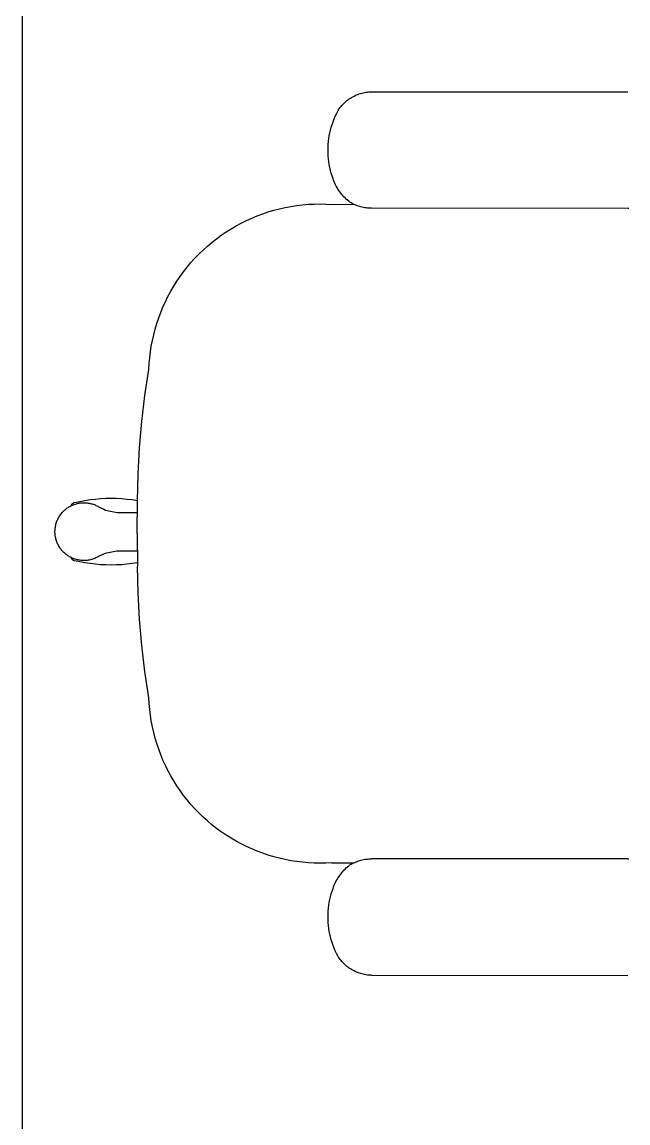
# Model space of a CAD drawing. Header units: inches. Extents: x 4 to 2210, y 3 to 2073.
# Drawn here: x 1454.03 to 1469.21, y 1923.79 to 1951.37 of the extents above; entities that cross this region are included whole.
import ezdxf

# ---------------------------------------------------------------- set-up
doc = ezdxf.new("R2010")
doc.units = ezdxf.units.IN
doc.header["$MEASUREMENT"] = 0
doc.layers.add('Planon_construction', color=253, linetype='Continuous')

# ---------------------------------------------------------------- blocks, each defined once
blk = doc.blocks.new('8 person table')
at = {"layer": 'Planon_construction'}
for p, q in [((484.43, 1126.14, 0), (484.43, -1253.08, 0)), ((646.7, 463.36, 0), (647.24, 463.8, 0)), ((647.24, 463.8, 0), (647.79, 464.23, 0)), ((647.79, 464.23, 0), (648.36, 464.64, 0)), ((648.36, 464.64, 0), (648.95, 465.03, 0)), ((648.95, 465.03, 0), (649.54, 465.4, 0)), ((649.54, 465.4, 0), (650.15, 465.75, 0)), ((650.15, 465.75, 0), (650.77, 466.07, 0)), ((650.77, 466.07, 0), (651.4, 466.38, 0)), ((651.4, 466.38, 0), (652.04, 466.66, 0)), ((652.04, 466.66, 0), (652.69, 466.92, 0)), ((652.69, 466.92, 0), (653.35, 467.16, 0)), ((653.35, 467.16, 0), (654.02, 467.38, 0)), ((654.02, 467.38, 0), (654.7, 467.57, 0)), ((654.7, 467.57, 0), (655.38, 467.74, 0)), ((655.38, 467.74, 0), (656.06, 467.88, 0)), ((656.06, 467.88, 0), (656.75, 468.01, 0)), ((656.75, 468.01, 0), (657.45, 468.1, 0)), ((657.45, 468.1, 0), (658.14, 468.18, 0)), ((658.14, 468.18, 0), (658.84, 468.23, 0)), ((658.84, 468.23, 0), (659.54, 468.25, 0)), ((659.54, 468.25, 0), (788.01, 468.3, 0)), ((641.97, 457.27, 0), (642.63, 458.57, 0)), ((642.63, 458.57, 0), (643, 459.16, 0)), ((643, 459.16, 0), (643.4, 459.74, 0)), ((643.4, 459.74, 0), (643.82, 460.3, 0)), ((643.82, 460.3, 0), (644.25, 460.85, 0)), ((644.25, 460.85, 0), (644.71, 461.39, 0)), ((644.71, 461.39, 0), (645.18, 461.9, 0)), ((645.18, 461.9, 0), (645.67, 462.41, 0)), ((645.67, 462.41, 0), (646.18, 462.89, 0)), ((646.18, 462.89, 0), (646.7, 463.36, 0)), ((639.79, 451.87, 0), (640.27, 453.25, 0)), ((640.27, 453.25, 0), (640.79, 454.61, 0)), ((640.79, 454.61, 0), (641.36, 455.95, 0)), ((641.36, 455.95, 0), (641.97, 457.27, 0)), ((638.39, 446.22, 0), (638.67, 447.65, 0)), ((638.67, 447.65, 0), (638.99, 449.07, 0)), ((638.99, 449.07, 0), (639.37, 450.48, 0)), ((639.37, 450.48, 0), (639.79, 451.87, 0)), ((637.78, 440.43, 0), (637.86, 441.89, 0)), ((637.86, 441.89, 0), (637.98, 443.34, 0)), ((637.98, 443.34, 0), (638.16, 444.78, 0)), ((638.16, 444.78, 0), (638.39, 446.22, 0)), ((637.75, 438.98, 0), (637.78, 440.43, 0)), ((637.77, 437.52, 0), (637.75, 438.98, 0)), ((637.85, 436.06, 0), (637.77, 437.52, 0)), ((637.97, 434.61, 0), (637.85, 436.06, 0)), ((638.15, 433.17, 0), (637.97, 434.61, 0)), ((638.37, 431.73, 0), (638.15, 433.17, 0)), ((638.65, 430.3, 0), (638.37, 431.73, 0)), ((638.97, 428.88, 0), (638.65, 430.3, 0)), ((639.35, 427.47, 0), (638.97, 428.88, 0)), ((639.77, 426.08, 0), (639.35, 427.47, 0)), ((640.24, 424.7, 0), (639.77, 426.08, 0)), ((640.51, 423.92, 0), (640.24, 424.7, 0)), ((640.81, 423.16, 0), (640.51, 423.92, 0)), ((641.13, 422.41, 0), (640.81, 423.16, 0)), ((641.48, 421.66, 0), (641.13, 422.41, 0)), ((641.85, 420.93, 0), (641.48, 421.66, 0)), ((642.25, 420.21, 0), (641.85, 420.93, 0)), ((642.68, 419.51, 0), (642.25, 420.21, 0)), ((643.12, 418.82, 0), (642.68, 419.51, 0)), ((643.59, 418.15, 0), (643.12, 418.82, 0)), ((644.08, 417.49, 0), (643.59, 418.15, 0)), ((644.6, 416.85, 0), (644.08, 417.49, 0)), ((645.13, 416.23, 0), (644.6, 416.85, 0)), ((645.69, 415.62, 0), (645.13, 416.23, 0)), ((646.26, 415.04, 0), (645.69, 415.62, 0)), ((646.86, 414.47, 0), (646.26, 415.04, 0)), ((647.47, 413.93, 0), (646.86, 414.47, 0)), ((648.1, 413.41, 0), (647.47, 413.93, 0)), ((607.8, 408.03, 0), (610.61, 408.87, 0)), ((610.61, 408.87, 0), (613.45, 409.61, 0)), ((613.45, 409.61, 0), (616.31, 410.26, 0)), ((616.31, 410.26, 0), (619.19, 410.8, 0)), ((619.19, 410.8, 0), (622.09, 411.25, 0)), ((622.09, 411.25, 0), (625, 411.6, 0)), ((625, 411.6, 0), (627.92, 411.85, 0)), ((627.92, 411.85, 0), (630.85, 411.99, 0)), ((630.85, 411.99, 0), (633.78, 412.04, 0)), ((633.78, 412.04, 0), (636.71, 411.99, 0)), ((636.71, 411.99, 0), (639.64, 411.84, 0)), ((639.64, 411.84, 0), (650.59, 411.88, 0)), ((648.75, 412.9, 0), (648.1, 413.41, 0)), ((649.32, 412.56, 0), (648.75, 412.9, 0)), ((649.91, 412.23, 0), (649.32, 412.56, 0)), ((650.5, 411.93, 0), (649.91, 412.23, 0)), ((651.1, 411.64, 0), (650.5, 411.93, 0)), ((651.72, 411.38, 0), (651.1, 411.64, 0)), ((652.34, 411.14, 0), (651.72, 411.38, 0)), ((652.97, 410.92, 0), (652.34, 411.14, 0)), ((653.61, 410.72, 0), (652.97, 410.92, 0)), ((654.25, 410.54, 0), (653.61, 410.72, 0)), ((654.9, 410.38, 0), (654.25, 410.54, 0)), ((655.55, 410.24, 0), (654.9, 410.38, 0)), ((656.21, 410.13, 0), (655.55, 410.24, 0)), ((656.87, 410.04, 0), (656.21, 410.13, 0)), ((657.54, 409.97, 0), (656.87, 410.04, 0)), ((658.2, 409.93, 0), (657.54, 409.97, 0)), ((658.87, 409.9, 0), (658.2, 409.93, 0)), ((659.54, 409.9, 0), (658.87, 409.9, 0)), ((788, 409.82, 0), (659.54, 409.9, 0)), ((788.53, 409.83, 0), (788, 409.82, 0)), ((594.28, 402.43, 0), (596.9, 403.74, 0)), ((596.9, 403.74, 0), (599.57, 404.95, 0)), ((599.57, 404.95, 0), (602.28, 406.07, 0)), ((602.28, 406.07, 0), (605.02, 407.1, 0)), ((605.02, 407.1, 0), (607.8, 408.03, 0)), ((584.26, 396.35, 0), (586.69, 398, 0)), ((586.69, 398, 0), (589.17, 399.56, 0)), ((589.17, 399.56, 0), (591.7, 401.04, 0)), ((591.7, 401.04, 0), (594.28, 402.43, 0)), ((577.35, 390.91, 0), (579.59, 392.8, 0)), ((579.59, 392.8, 0), (581.9, 394.61, 0)), ((581.9, 394.61, 0), (584.26, 396.35, 0)), ((571.03, 384.8, 0), (573.07, 386.91, 0)), ((573.07, 386.91, 0), (575.18, 388.95, 0)), ((575.18, 388.95, 0), (577.35, 390.91, 0)), ((567.18, 380.38, 0), (569.07, 382.63, 0)), ((569.07, 382.63, 0), (571.03, 384.8, 0)), ((561.99, 373.29, 0), (563.64, 375.71, 0)), ((563.64, 375.71, 0), (565.37, 378.08, 0)), ((565.37, 378.08, 0), (567.18, 380.38, 0)), ((558.95, 368.28, 0), (560.43, 370.81, 0)), ((560.43, 370.81, 0), (561.99, 373.29, 0)), ((556.26, 363.07, 0), (557.56, 365.69, 0)), ((557.56, 365.69, 0), (558.95, 368.28, 0)), ((553.92, 357.69, 0), (555.04, 360.4, 0)), ((555.04, 360.4, 0), (556.26, 363.07, 0)), ((551.97, 352.16, 0), (552.9, 354.94, 0)), ((552.9, 354.94, 0), (553.92, 357.69, 0)), ((550.39, 346.52, 0), (551.13, 349.35, 0)), ((551.13, 349.35, 0), (551.97, 352.16, 0)), ((549.2, 340.78, 0), (549.75, 343.66, 0)), ((549.75, 343.66, 0), (550.39, 346.52, 0)), ((548.41, 334.97, 0), (548.76, 337.88, 0)), ((548.76, 337.88, 0), (549.2, 340.78, 0)), ((548.02, 329.12, 0), (548.16, 332.05, 0)), ((548.16, 332.05, 0), (548.41, 334.97, 0)), ((546.02, 316.07, 0), (548.02, 329.12, 0)), ((544.44, 302.96, 0), (546.02, 316.07, 0)), ((543.29, 289.81, 0), (544.44, 302.96, 0)), ((542.56, 276.63, 0), (543.29, 289.81, 0)), ((542.25, 263.44, 0), (542.56, 276.63, 0)), ((506.32, 259.08, 0), (506.71, 259.39, 0)), ((506.71, 259.39, 0), (507.12, 259.69, 0)), ((507.12, 259.69, 0), (507.54, 259.97, 0)), ((507.54, 259.97, 0), (507.96, 260.24, 0)), ((507.96, 260.24, 0), (508.4, 260.49, 0)), ((508.4, 260.49, 0), (508.84, 260.72, 0)), ((508.84, 260.72, 0), (509.3, 260.95, 0)), ((509.17, 260.73, 0), (509.18, 260.8, 0)), ((509.18, 260.8, 0), (509.19, 260.87, 0)), ((509.19, 260.87, 0), (509.21, 260.94, 0)), ((509.21, 260.94, 0), (509.23, 261.01, 0)), ((509.23, 261.01, 0), (509.25, 261.08, 0)), ((509.25, 261.08, 0), (509.27, 261.15, 0)), ((509.27, 261.15, 0), (509.3, 261.21, 0)), ((509.3, 261.21, 0), (509.32, 261.28, 0)), ((509.3, 260.95, 0), (509.76, 261.15, 0)), ((509.32, 261.28, 0), (509.35, 261.34, 0)), ((509.35, 261.34, 0), (509.39, 261.41, 0)), ((509.39, 261.41, 0), (509.42, 261.47, 0)), ((509.42, 261.47, 0), (509.46, 261.53, 0)), ((509.46, 261.53, 0), (509.5, 261.59, 0)), ((509.5, 261.59, 0), (509.54, 261.65, 0)), ((509.54, 261.65, 0), (509.58, 261.7, 0)), ((509.58, 261.7, 0), (509.62, 261.76, 0)), ((509.62, 261.76, 0), (509.67, 261.81, 0)), ((509.67, 261.81, 0), (509.72, 261.87, 0)), ((509.72, 261.87, 0), (509.77, 261.92, 0)), ((509.76, 261.15, 0), (510.22, 261.34, 0)), ((509.77, 261.92, 0), (509.82, 261.97, 0)), ((509.82, 261.97, 0), (509.87, 262.01, 0)), ((509.87, 262.01, 0), (509.93, 262.06, 0)), ((509.93, 262.06, 0), (509.98, 262.1, 0)), ((509.98, 262.1, 0), (510.04, 262.14, 0)), ((510.04, 262.14, 0), (510.1, 262.18, 0)), ((510.1, 262.18, 0), (510.16, 262.22, 0)), ((510.16, 262.22, 0), (510.22, 262.25, 0)), ((510.22, 262.25, 0), (510.29, 262.29, 0)), ((510.22, 261.34, 0), (510.69, 261.51, 0)), ((510.29, 262.29, 0), (510.35, 262.32, 0)), ((510.35, 262.32, 0), (510.42, 262.35, 0)), ((510.42, 262.35, 0), (510.48, 262.37, 0)), ((510.48, 262.37, 0), (510.55, 262.4, 0)), ((510.55, 262.4, 0), (510.62, 262.42, 0)), ((510.62, 262.42, 0), (510.68, 262.44, 0)), ((510.68, 262.44, 0), (510.75, 262.46, 0)), ((510.69, 261.51, 0), (511.17, 261.67, 0)), ((510.75, 262.46, 0), (513.34, 263.01, 0)), ((511.17, 261.67, 0), (511.65, 261.81, 0)), ((511.65, 261.81, 0), (512.14, 261.93, 0)), ((512.14, 261.93, 0), (512.63, 262.04, 0)), ((512.63, 262.04, 0), (513.13, 262.12, 0)), ((513.13, 262.12, 0), (513.63, 262.2, 0)), ((513.34, 263.01, 0), (515.94, 263.49, 0)), ((513.63, 262.2, 0), (514.13, 262.25, 0)), ((514.13, 262.25, 0), (514.63, 262.29, 0)), ((514.63, 262.29, 0), (515.13, 262.3, 0)), ((515.13, 262.3, 0), (515.63, 262.31, 0)), ((515.63, 262.31, 0), (516.14, 262.29, 0)), ((515.94, 263.49, 0), (518.55, 263.88, 0)), ((516.14, 262.29, 0), (516.64, 262.26, 0)), ((516.64, 262.26, 0), (517.14, 262.21, 0)), ((517.14, 262.21, 0), (517.64, 262.14, 0)), ((517.64, 262.14, 0), (518.13, 262.05, 0)), ((518.13, 262.05, 0), (518.62, 261.95, 0)), ((518.55, 263.88, 0), (521.18, 264.18, 0)), ((518.62, 261.95, 0), (519.11, 261.83, 0)), ((519.11, 261.83, 0), (519.6, 261.69, 0)), ((519.6, 261.69, 0), (520.08, 261.54, 0)), ((520.08, 261.54, 0), (520.55, 261.37, 0)), ((520.55, 261.37, 0), (521.02, 261.18, 0)), ((521.02, 261.18, 0), (521.48, 260.98, 0)), ((521.18, 264.18, 0), (523.81, 264.39, 0)), ((521.48, 260.98, 0), (521.93, 260.76, 0)), ((521.93, 260.76, 0), (522.37, 260.53, 0)), ((522.37, 260.53, 0), (522.81, 260.28, 0)), ((522.81, 260.28, 0), (525.34, 259.03, 0)), ((523.81, 264.39, 0), (526.45, 264.52, 0)), ((526.45, 264.52, 0), (529.09, 264.56, 0)), ((529.09, 264.56, 0), (531.74, 264.52, 0)), ((531.74, 264.52, 0), (534.38, 264.39, 0)), ((534.38, 264.39, 0), (537.01, 264.17, 0)), ((537.01, 264.17, 0), (539.64, 263.87, 0)), ((539.64, 263.87, 0), (542.25, 263.48, 0)), ((542.07, 246.88, 0), (542.25, 263.44, 0)), ((502.11, 253.52, 0), (502.32, 253.98, 0)), ((502.32, 253.98, 0), (502.54, 254.43, 0)), ((502.54, 254.43, 0), (502.78, 254.88, 0)), ((502.78, 254.88, 0), (503.03, 255.31, 0)), ((503.03, 255.31, 0), (503.3, 255.74, 0)), ((503.3, 255.74, 0), (503.58, 256.15, 0)), ((503.58, 256.15, 0), (503.88, 256.56, 0)), ((503.88, 256.56, 0), (504.19, 256.96, 0)), ((504.19, 256.96, 0), (504.51, 257.34, 0)), ((504.51, 257.34, 0), (504.85, 257.71, 0)), ((504.85, 257.71, 0), (505.2, 258.08, 0)), ((505.2, 258.08, 0), (505.56, 258.42, 0)), ((505.56, 258.42, 0), (505.93, 258.76, 0)), ((505.93, 258.76, 0), (506.32, 259.08, 0)), ((525.34, 259.03, 0), (525.32, 258.98, 0)), ((525.37, 259.02, 0), (526.23, 258.66, 0)), ((526.23, 258.66, 0), (532.04, 257.41, 0)), ((532.04, 257.41, 0), (537.09, 257.36, 0)), ((537.09, 257.36, 0), (540.27, 257.37, 0)), ((540.27, 257.37, 0), (542.18, 257.39, 0)), ((500.95, 248.15, 0), (500.97, 248.65, 0)), ((500.97, 248.65, 0), (501.01, 249.15, 0)), ((501.01, 249.15, 0), (501.06, 249.65, 0)), ((501.06, 249.65, 0), (501.14, 250.15, 0)), ((501.14, 250.15, 0), (501.23, 250.65, 0)), ((501.23, 250.65, 0), (501.33, 251.14, 0)), ((501.33, 251.14, 0), (501.45, 251.62, 0)), ((501.45, 251.62, 0), (501.6, 252.11, 0)), ((501.6, 252.11, 0), (501.75, 252.59, 0)), ((501.75, 252.59, 0), (501.93, 253.06, 0)), ((501.93, 253.06, 0), (502.11, 253.52, 0)), ((500.95, 247.65, 0), (500.95, 248.15, 0)), ((500.97, 247.14, 0), (500.95, 247.65, 0)), ((501, 246.64, 0), (500.97, 247.14, 0)), ((501.05, 246.14, 0), (501, 246.64, 0)), ((501.12, 245.64, 0), (501.05, 246.14, 0)), ((501.2, 245.15, 0), (501.12, 245.64, 0)), ((501.3, 244.65, 0), (501.2, 245.15, 0)), ((501.42, 244.17, 0), (501.3, 244.65, 0)), ((501.56, 243.68, 0), (501.42, 244.17, 0)), ((501.71, 243.2, 0), (501.56, 243.68, 0)), ((501.88, 242.73, 0), (501.71, 243.2, 0)), ((542.07, 246.88, 0), (542.25, 230.31, 0)), ((502.06, 242.26, 0), (501.88, 242.73, 0)), ((502.26, 241.8, 0), (502.06, 242.26, 0)), ((502.48, 241.35, 0), (502.26, 241.8, 0)), ((502.72, 240.9, 0), (502.48, 241.35, 0)), ((502.96, 240.46, 0), (502.72, 240.9, 0)), ((503.23, 240.04, 0), (502.96, 240.46, 0)), ((503.51, 239.62, 0), (503.23, 240.04, 0)), ((503.8, 239.21, 0), (503.51, 239.62, 0)), ((504.1, 238.81, 0), (503.8, 239.21, 0)), ((504.42, 238.42, 0), (504.1, 238.81, 0)), ((504.76, 238.05, 0), (504.42, 238.42, 0)), ((505.1, 237.68, 0), (504.76, 238.05, 0)), ((505.46, 237.33, 0), (505.1, 237.68, 0)), ((505.83, 236.99, 0), (505.46, 237.33, 0)), ((531.95, 238.1, 0), (526.07, 236.89, 0)), ((537, 238.1, 0), (531.95, 238.1, 0)), ((541.25, 238.04, 0), (537, 238.1, 0)), ((542.17, 238.03, 0), (541.25, 238.04, 0)), ((506.22, 236.66, 0), (505.83, 236.99, 0)), ((506.61, 236.35, 0), (506.22, 236.66, 0)), ((507.01, 236.05, 0), (506.61, 236.35, 0)), ((507.43, 235.76, 0), (507.01, 236.05, 0)), ((507.85, 235.49, 0), (507.43, 235.76, 0)), ((508.28, 235.24, 0), (507.85, 235.49, 0)), ((508.73, 235, 0), (508.28, 235.24, 0)), ((509.18, 234.77, 0), (508.73, 235, 0)), ((509.18, 234.86, 0), (509.17, 234.93, 0)), ((509.19, 234.79, 0), (509.18, 234.86, 0)), ((509.63, 234.56, 0), (509.18, 234.77, 0)), ((509.21, 234.72, 0), (509.19, 234.79, 0)), ((509.23, 234.65, 0), (509.21, 234.72, 0)), ((509.25, 234.58, 0), (509.23, 234.65, 0)), ((509.27, 234.52, 0), (509.25, 234.58, 0)), ((509.3, 234.45, 0), (509.27, 234.52, 0)), ((509.32, 234.38, 0), (509.3, 234.45, 0)), ((509.35, 234.32, 0), (509.32, 234.38, 0)), ((509.39, 234.26, 0), (509.35, 234.32, 0)), ((509.42, 234.19, 0), (509.39, 234.26, 0)), ((509.46, 234.13, 0), (509.42, 234.19, 0)), ((509.5, 234.07, 0), (509.46, 234.13, 0)), ((509.54, 234.02, 0), (509.5, 234.07, 0)), ((509.58, 233.96, 0), (509.54, 234.02, 0)), ((509.62, 233.9, 0), (509.58, 233.96, 0)), ((509.67, 233.85, 0), (509.62, 233.9, 0)), ((510.1, 234.37, 0), (509.63, 234.56, 0)), ((509.72, 233.8, 0), (509.67, 233.85, 0)), ((509.77, 233.75, 0), (509.72, 233.8, 0)), ((509.82, 233.7, 0), (509.77, 233.75, 0)), ((509.87, 233.65, 0), (509.82, 233.7, 0)), ((509.93, 233.61, 0), (509.87, 233.65, 0)), ((509.98, 233.56, 0), (509.93, 233.61, 0)), ((510.04, 233.52, 0), (509.98, 233.56, 0)), ((510.1, 233.48, 0), (510.04, 233.52, 0)), ((510.57, 234.19, 0), (510.1, 234.37, 0)), ((510.16, 233.44, 0), (510.1, 233.48, 0)), ((510.22, 233.41, 0), (510.16, 233.44, 0)), ((510.29, 233.38, 0), (510.22, 233.41, 0)), ((510.35, 233.34, 0), (510.29, 233.38, 0)), ((510.42, 233.32, 0), (510.35, 233.34, 0)), ((510.48, 233.29, 0), (510.42, 233.32, 0)), ((510.55, 233.26, 0), (510.48, 233.29, 0)), ((510.62, 233.24, 0), (510.55, 233.26, 0)), ((511.04, 234.03, 0), (510.57, 234.19, 0)), ((510.68, 233.22, 0), (510.62, 233.24, 0)), ((510.75, 233.21, 0), (510.68, 233.22, 0)), ((513.33, 232.65, 0), (510.75, 233.21, 0)), ((511.53, 233.89, 0), (511.04, 234.03, 0)), ((512.01, 233.76, 0), (511.53, 233.89, 0)), ((512.5, 233.65, 0), (512.01, 233.76, 0)), ((513, 233.56, 0), (512.5, 233.65, 0)), ((513.5, 233.48, 0), (513, 233.56, 0)), ((515.93, 232.17, 0), (513.33, 232.65, 0)), ((513.99, 233.43, 0), (513.5, 233.48, 0)), ((514.5, 233.39, 0), (513.99, 233.43, 0)), ((515, 233.36, 0), (514.5, 233.39, 0)), ((515.5, 233.36, 0), (515, 233.36, 0)), ((516, 233.37, 0), (515.5, 233.36, 0)), ((518.55, 231.79, 0), (515.93, 232.17, 0)), ((516.51, 233.4, 0), (516, 233.37, 0)), ((517.01, 233.44, 0), (516.51, 233.4, 0)), ((517.51, 233.51, 0), (517.01, 233.44, 0)), ((518, 233.59, 0), (517.51, 233.51, 0)), ((518.5, 233.68, 0), (518, 233.59, 0)), ((518.98, 233.8, 0), (518.5, 233.68, 0)), ((521.17, 231.49, 0), (518.55, 231.79, 0)), ((519.47, 233.93, 0), (518.98, 233.8, 0)), ((519.95, 234.08, 0), (519.47, 233.93, 0)), ((520.42, 234.25, 0), (519.95, 234.08, 0)), ((520.89, 234.43, 0), (520.42, 234.25, 0)), ((521.36, 234.63, 0), (520.89, 234.43, 0)), ((521.81, 234.84, 0), (521.36, 234.63, 0)), ((522.26, 235.07, 0), (521.81, 234.84, 0)), ((522.7, 235.31, 0), (522.26, 235.07, 0)), ((525.24, 236.54, 0), (522.7, 235.31, 0)), ((525.24, 236.54, 0), (525.22, 236.6, 0)), ((526.07, 236.89, 0), (525.27, 236.56, 0)), ((539.62, 231.79, 0), (536.99, 231.49, 0)), ((542.23, 232.18, 0), (539.62, 231.79, 0)), ((523.8, 231.27, 0), (521.17, 231.49, 0)), ((526.44, 231.14, 0), (523.8, 231.27, 0)), ((529.08, 231.1, 0), (526.44, 231.14, 0)), ((531.72, 231.14, 0), (529.08, 231.1, 0)), ((534.36, 231.27, 0), (531.72, 231.14, 0)), ((536.99, 231.49, 0), (534.36, 231.27, 0)), ((542.56, 217.12, 0), (542.25, 230.31, 0)), ((543.29, 203.94, 0), (542.56, 217.12, 0)), ((544.44, 190.79, 0), (543.29, 203.94, 0)), ((546.02, 177.68, 0), (544.44, 190.79, 0)), ((548.02, 164.63, 0), (546.02, 177.68, 0)), ((548.16, 161.7, 0), (548.02, 164.63, 0)), ((548.41, 158.78, 0), (548.16, 161.7, 0)), ((548.76, 155.87, 0), (548.41, 158.78, 0)), ((549.2, 152.97, 0), (548.76, 155.87, 0)), ((549.75, 150.09, 0), (549.2, 152.97, 0)), ((550.39, 147.23, 0), (549.75, 150.09, 0)), ((551.13, 144.4, 0), (550.39, 147.23, 0)), ((551.97, 141.59, 0), (551.13, 144.4, 0)), ((552.9, 138.81, 0), (551.97, 141.59, 0)), ((553.92, 136.06, 0), (552.9, 138.81, 0)), ((555.04, 133.35, 0), (553.92, 136.06, 0)), ((556.26, 130.68, 0), (555.04, 133.35, 0)), ((557.56, 128.06, 0), (556.26, 130.68, 0)), ((558.95, 125.48, 0), (557.56, 128.06, 0)), ((560.43, 122.95, 0), (558.95, 125.48, 0)), ((561.99, 120.47, 0), (560.43, 122.95, 0)), ((563.64, 118.04, 0), (561.99, 120.47, 0)), ((565.37, 115.68, 0), (563.64, 118.04, 0)), ((567.18, 113.37, 0), (565.37, 115.68, 0)), ((569.07, 111.13, 0), (567.18, 113.37, 0)), ((571.03, 108.95, 0), (569.07, 111.13, 0)), ((573.07, 106.84, 0), (571.03, 108.95, 0)), ((575.18, 104.8, 0), (573.07, 106.84, 0)), ((577.35, 102.84, 0), (575.18, 104.8, 0)), ((579.59, 100.95, 0), (577.35, 102.84, 0)), ((581.9, 99.14, 0), (579.59, 100.95, 0)), ((584.26, 97.41, 0), (581.9, 99.14, 0)), ((586.69, 95.76, 0), (584.26, 97.41, 0)), ((589.17, 94.19, 0), (586.69, 95.76, 0)), ((591.7, 92.71, 0), (589.17, 94.19, 0)), ((594.28, 91.32, 0), (591.7, 92.71, 0)), ((596.9, 90.01, 0), (594.28, 91.32, 0)), ((599.57, 88.8, 0), (596.9, 90.01, 0)), ((602.28, 87.68, 0), (599.57, 88.8, 0)), ((605.02, 86.65, 0), (602.28, 87.68, 0)), ((607.8, 85.72, 0), (605.02, 86.65, 0)), ((610.61, 84.88, 0), (607.8, 85.72, 0)), ((613.45, 84.14, 0), (610.61, 84.88, 0)), ((616.31, 83.49, 0), (613.45, 84.14, 0)), ((619.19, 82.95, 0), (616.31, 83.49, 0)), ((622.09, 82.5, 0), (619.19, 82.95, 0)), ((652.34, 82.61, 0), (652.97, 82.84, 0)), ((652.97, 82.84, 0), (653.61, 83.04, 0)), ((653.61, 83.04, 0), (654.25, 83.22, 0)), ((654.25, 83.22, 0), (654.9, 83.37, 0)), ((654.9, 83.37, 0), (655.55, 83.51, 0)), ((655.55, 83.51, 0), (656.21, 83.62, 0)), ((656.21, 83.62, 0), (656.87, 83.71, 0)), ((656.87, 83.71, 0), (657.54, 83.78, 0)), ((657.54, 83.78, 0), (658.2, 83.82, 0)), ((658.2, 83.82, 0), (658.87, 83.85, 0)), ((658.87, 83.85, 0), (659.54, 83.85, 0)), ((788, 83.93, 0), (659.54, 83.85, 0)), ((788, 83.93, 0), (788.53, 83.92, 0)), ((625, 82.15, 0), (622.09, 82.5, 0)), ((627.92, 81.91, 0), (625, 82.15, 0)), ((630.85, 81.76, 0), (627.92, 81.91, 0)), ((633.78, 81.71, 0), (630.85, 81.76, 0)), ((636.71, 81.76, 0), (633.78, 81.71, 0)), ((639.64, 81.91, 0), (636.71, 81.76, 0)), ((639.64, 81.91, 0), (650.59, 81.87, 0)), ((644.6, 76.9, 0), (645.13, 77.52, 0)), ((645.13, 77.52, 0), (645.69, 78.13, 0)), ((645.69, 78.13, 0), (646.26, 78.71, 0)), ((646.26, 78.71, 0), (646.86, 79.28, 0)), ((646.86, 79.28, 0), (647.47, 79.82, 0)), ((647.47, 79.82, 0), (648.1, 80.35, 0)), ((648.1, 80.35, 0), (648.75, 80.85, 0)), ((648.75, 80.85, 0), (649.32, 81.19, 0)), ((649.32, 81.19, 0), (649.91, 81.52, 0)), ((649.91, 81.52, 0), (650.5, 81.82, 0)), ((650.5, 81.82, 0), (651.1, 82.11, 0)), ((651.1, 82.11, 0), (651.72, 82.37, 0)), ((651.72, 82.37, 0), (652.34, 82.61, 0)), ((641.13, 71.35, 0), (641.48, 72.09, 0)), ((641.48, 72.09, 0), (641.85, 72.82, 0)), ((641.85, 72.82, 0), (642.25, 73.54, 0)), ((642.25, 73.54, 0), (642.68, 74.24, 0)), ((642.68, 74.24, 0), (643.12, 74.93, 0)), ((643.12, 74.93, 0), (643.59, 75.6, 0)), ((643.59, 75.6, 0), (644.08, 76.26, 0)), ((644.08, 76.26, 0), (644.6, 76.9, 0)), ((638.97, 64.87, 0), (639.35, 66.28, 0)), ((639.35, 66.28, 0), (639.77, 67.68, 0)), ((639.77, 67.68, 0), (640.24, 69.05, 0)), ((640.24, 69.05, 0), (640.51, 69.83, 0)), ((640.51, 69.83, 0), (640.81, 70.59, 0)), ((640.81, 70.59, 0), (641.13, 71.35, 0)), ((638.15, 60.58, 0), (638.37, 62.02, 0)), ((638.37, 62.02, 0), (638.65, 63.45, 0)), ((638.65, 63.45, 0), (638.97, 64.87, 0)), ((637.75, 54.78, 0), (637.77, 56.23, 0)), ((637.77, 56.23, 0), (637.85, 57.69, 0)), ((637.85, 57.69, 0), (637.97, 59.14, 0)), ((637.97, 59.14, 0), (638.15, 60.58, 0)), ((637.78, 53.32, 0), (637.75, 54.78, 0)), ((637.86, 51.87, 0), (637.78, 53.32, 0)), ((637.98, 50.42, 0), (637.86, 51.87, 0)), ((638.16, 48.97, 0), (637.98, 50.42, 0)), ((638.39, 47.53, 0), (638.16, 48.97, 0)), ((638.67, 46.1, 0), (638.39, 47.53, 0)), ((638.99, 44.68, 0), (638.67, 46.1, 0)), ((639.37, 43.28, 0), (638.99, 44.68, 0)), ((639.79, 41.88, 0), (639.37, 43.28, 0)), ((640.27, 40.5, 0), (639.79, 41.88, 0)), ((640.79, 39.14, 0), (640.27, 40.5, 0)), ((641.36, 37.8, 0), (640.79, 39.14, 0)), ((641.97, 36.48, 0), (641.36, 37.8, 0)), ((642.63, 35.18, 0), (641.97, 36.48, 0)), ((643, 34.59, 0), (642.63, 35.18, 0)), ((643.4, 34.01, 0), (643, 34.59, 0)), ((643.82, 33.45, 0), (643.4, 34.01, 0)), ((644.25, 32.9, 0), (643.82, 33.45, 0)), ((644.71, 32.37, 0), (644.25, 32.9, 0)), ((645.18, 31.85, 0), (644.71, 32.37, 0)), ((645.67, 31.35, 0), (645.18, 31.85, 0)), ((646.18, 30.86, 0), (645.67, 31.35, 0)), ((646.7, 30.4, 0), (646.18, 30.86, 0)), ((647.24, 29.95, 0), (646.7, 30.4, 0)), ((647.79, 29.52, 0), (647.24, 29.95, 0)), ((648.36, 29.11, 0), (647.79, 29.52, 0)), ((648.95, 28.72, 0), (648.36, 29.11, 0)), ((649.54, 28.35, 0), (648.95, 28.72, 0)), ((650.15, 28, 0), (649.54, 28.35, 0)), ((650.77, 27.68, 0), (650.15, 28, 0)), ((651.4, 27.37, 0), (650.77, 27.68, 0)), ((652.04, 27.09, 0), (651.4, 27.37, 0)), ((652.69, 26.83, 0), (652.04, 27.09, 0)), ((653.35, 26.59, 0), (652.69, 26.83, 0)), ((654.02, 26.37, 0), (653.35, 26.59, 0)), ((654.7, 26.18, 0), (654.02, 26.37, 0)), ((655.38, 26.01, 0), (654.7, 26.18, 0)), ((656.06, 25.87, 0), (655.38, 26.01, 0)), ((656.75, 25.75, 0), (656.06, 25.87, 0)), ((657.45, 25.65, 0), (656.75, 25.75, 0)), ((658.14, 25.58, 0), (657.45, 25.65, 0)), ((658.84, 25.53, 0), (658.14, 25.58, 0)), ((659.54, 25.5, 0), (658.84, 25.53, 0)), ((659.54, 25.5, 0), (788.01, 25.45, 0))]:
    blk.add_line(p, q, dxfattribs=at)

msp = doc.modelspace()

# ---------------------------------------------------------------- block references
at = {"layer": 'Planon_construction', "xscale": 0.05, "yscale": 0.05, "zscale": 0.05}
msp.add_blockref('8 person table', (1429.811, 1926.213), dxfattribs=at)

doc.saveas('drawing.dxf')
